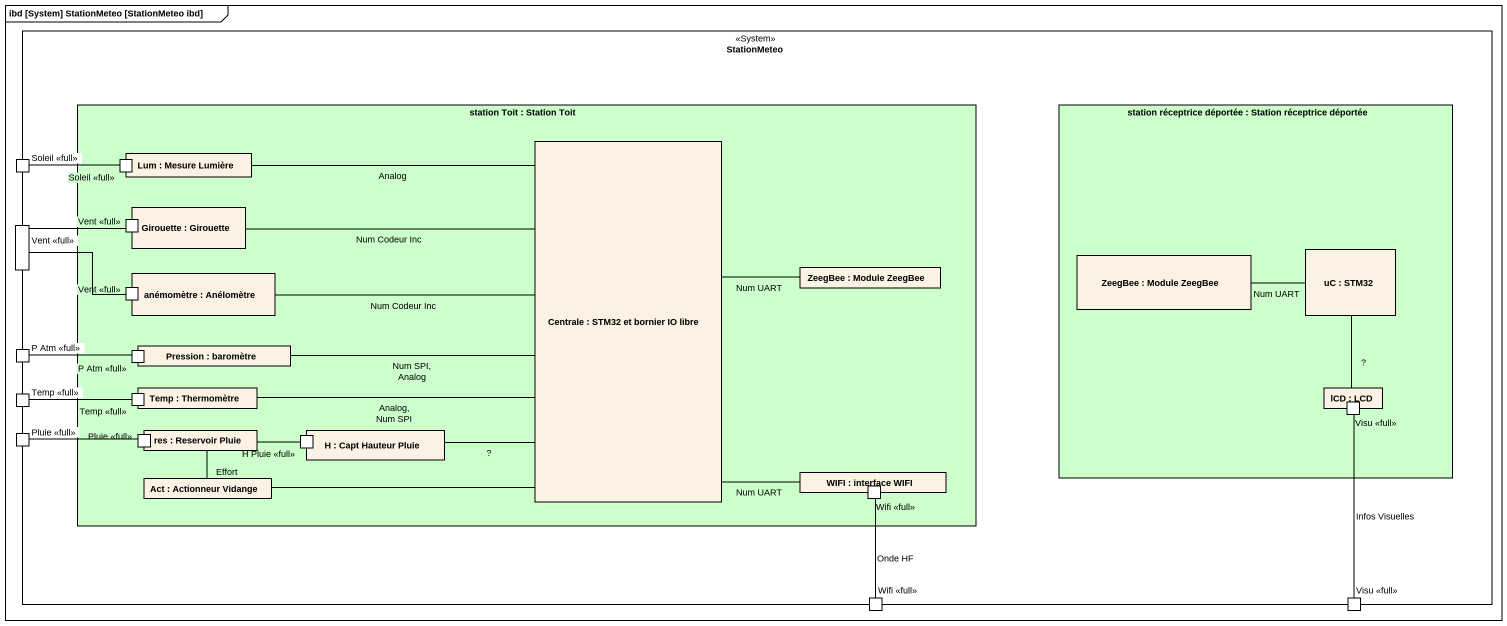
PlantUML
@startuml
mainframe ibd [System] StationMeteo [StationMeteo ibd]
rectangle StationMeteo <<System>> {
  rectangle "station Toit : Station Toit" as station_Toit #CCFFCC {
    rectangle "Lum : Mesure Lumière" as Lum {
      port "Soleil <<full>>" as Soleil_full_2
    }
    rectangle "Centrale : STM32 et bornier IO libre" as Centrale
    rectangle "Girouette : Girouette" as Girouette {
      port "Vent <<full>>" as Vent_full_2
    }
    rectangle "anémomètre : Anélomètre" as anémomètre {
      port "Vent <<full>>" as Vent_full_3
    }
    rectangle "ZeegBee : Module ZeegBee" as ZeegBee
    rectangle "Pression : baromètre" as Pression {
      port "P Atm <<full>>" as P_Atm_full_2
    }
    rectangle "Temp : Thermomètre" as Temp {
      port "Temp <<full>>" as Temp_full_2
    }
    rectangle "res : Reservoir Pluie" as res {
      port "Pluie <<full>>" as Pluie_full_2
    }
    rectangle "H : Capt Hauteur Pluie" as H {
      port "H Pluie <<full>>" as H_Pluie_full
    }
    rectangle "Act : Actionneur Vidange" as Act
    rectangle "WIFI : interface WIFI" as WIFI {
      port "Wifi <<full>>" as Wifi_full
    }
  }
  rectangle "station réceptrice déportée : Station réceptrice déportée" as station_réceptrice_déportée #CCFFCC {
    rectangle "ZeegBee : Module ZeegBee" as ZeegBee_2
    rectangle "uC : STM32" as uC
    rectangle "lCD : LCD" as lCD {
      port "Visu <<full>>" as Visu_full
    }
  }
  port "Soleil <<full>>" as Soleil_full
  port "Vent <<full>>" as Vent_full
  port "P Atm <<full>>" as P_Atm_full
  port "Temp <<full>>" as Temp_full
  port "Pluie <<full>>" as Pluie_full
  port "Wifi <<full>>" as Wifi_full_2
  port "Visu <<full>>" as Visu_full_2
}
Soleil_full_2 -left- Soleil_full
Lum -right- Centrale : Analog
Centrale -right- ZeegBee : Num UART
Centrale -left- Act
Centrale -- WIFI : Num UART
Vent_full_2 -left- Vent_full
Girouette -right- Centrale : Num Codeur Inc
anémomètre -right- Centrale : Num Codeur Inc
ZeegBee_2 -right- uC : Num UART
uC -- lCD : ?
Vent_full_3 -left- Vent_full
P_Atm_full_2 -left- P_Atm_full
Pression -right- Centrale : Num SPI, Analog
Temp_full_2 -left- Temp_full
Temp -right- Centrale : Analog, Num SPI
H -right- Centrale : ?
Visu_full -- Visu_full_2 : Infos Visuelles
Pluie_full_2 -left- Pluie_full
H_Pluie_full -left- res
Act -up- res : Effort
Wifi_full -- Wifi_full_2 : Onde HF
@enduml
